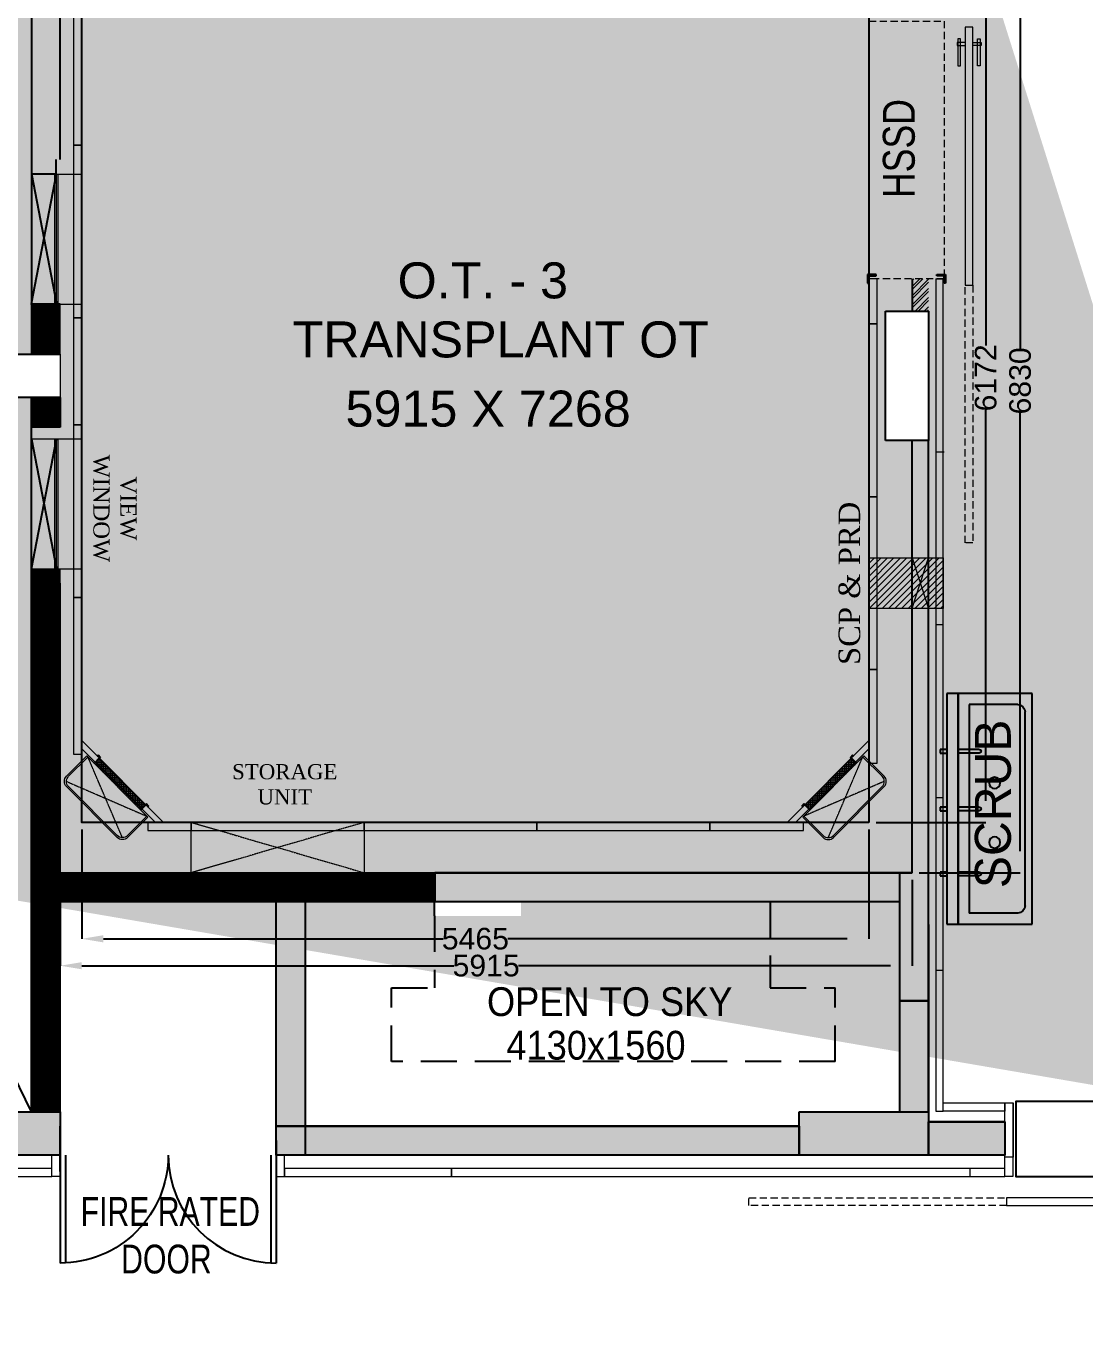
# Model space of a CAD drawing. Extents: x 11034434 to 11724204, y -4674497 to -3911811.
# Drawn here: x 11312506 to 11319854, y -4651018 to -4641865 of the extents above; entities that cross this region are included whole.
import ezdxf

# ---------------------------------------------------------------- set-up
doc = ezdxf.new("R2010")
doc.units = 0
doc.header["$MEASUREMENT"] = 0
doc.header["$PDMODE"] = 35
for name, pattern in [('CENTER', [0]), ('DASHED', [0.75, 0.5, -0.25]), ('DASHED2', [0.375, 0.25, -0.125]), ('HIDDEN2', [0.1875, 0.125, -0.0625])]:
    doc.linetypes.add(name, pattern=pattern)
doc.layers.get('0').update_dxf_attribs({"color": 251, "linetype": 'CONTINUOUS'})
doc.layers.get('Defpoints').update_dxf_attribs({"color": 251, "linetype": 'CONTINUOUS'})
for name, color, linetype, lineweight in [('0.0', 251, 'CONTINUOUS', 0), ('2019.07.15_HOSPITAL FLOOR PLANS$0$AIIMS-Text', 8, 'CONTINUOUS', 9), ('MEDI O2', 3, 'CONTINUOUS', 25), ('OT TEXT', 251, 'CONTINUOUS', 5), ('VENT', 251, 'DASHED', 0), ('WALL PANEL', 7, 'CONTINUOUS', 15)]:
    doc.layers.add(name, color=color, linetype=linetype, lineweight=lineweight)
for name, color, linetype in [('A- MEP Fixture', 8, 'CONTINUOUS'), ('BLOCK', 251, 'CONTINUOUS'), ('HATCH', 251, 'CONTINUOUS'), ('HS', 251, 'CONTINUOUS'), ('OT WALL', 252, 'CONTINUOUS'), ('OT WRITING BOARD', 7, 'CONTINUOUS'), ('PRD', 251, 'CONTINUOUS'), ('RD', 3, 'CONTINUOUS'), ('SECTION', 251, 'CONTINUOUS'), ('STORAGE UNIT', 7, 'CONTINUOUS'), ('Wall', 251, 'CONTINUOUS')]:
    doc.layers.add(name, color=color, linetype=linetype)
doc.styles.add('0_RM-NM', font='arial.ttf')
doc.styles.add('2019.07.15_HOSPITAL FLOOR PLANS$0$Century Gothic', font='GOTHIC.TTF')
doc.styles.add('ARIAL', font='arial.ttf', dxfattribs={"width": 0.75})
doc.styles.add('Arial_3', font='arial.ttf', dxfattribs={"width": 0.8, "height": 245.883234})
doc.styles.get("Standard").update_dxf_attribs({"font": 'arial.ttf'})
doc.dimstyles.new('Scale 50', dxfattribs={"dimscale": 0, "dimtxt": 150, "dimasz": 150, "dimexe": 0, "dimexo": 50, "dimgap": 0, "dimtad": 0, "dimtoh": 1, "dimdec": 0, "dimzin": 0, "dimdsep": 46, "dimtxsty": '0_RM-NM', "dimcen": 0, "dimdle": 100, "dimclrd": 204, "dimclre": 212, "dimclrt": 224, "dimadec": 0, "dimazin": 0, "dimtfac": 1, "dimtdec": 0, "dimtofl": 0, "dimtmove": 1, "dimatfit": 3, "dimfxl": 1, "dimtolj": 1, "dimtzin": 0, "dimlwe": -1, "dimarcsym": 0})

# ---------------------------------------------------------------- blocks, each defined once
blk = doc.blocks.new('A$C4C3A21FC')
at = {"color": 177, "ltscale": 15, "true_color": 0x293189}
for p, q in [((0, 0), (0, 60)), ((0, 60), (60, 60)), ((60, 50), (10, 50)), ((10, 50), (10, 0)), ((60, 60), (60, 50)), ((10, 0), (0, 0))]:
    blk.add_line(p, q, dxfattribs=at)
blk = doc.blocks.new('scr1')
at = {"color": 4}
for p, q in [((19255.6, 148251.3), (19255.6, 148298.9)), ((19255.6, 148298.9), (19281, 148298.9)), ((19281, 148298.9), (19281, 148251.3)), ((19656, 148251.3), (19656, 148298.9)), ((19656, 148298.9), (19681.4, 148298.9)), ((19681.4, 148298.9), (19681.4, 148251.3)), ((20107.7, 148251.3), (20107.7, 148298.9)), ((20107.7, 148298.9), (20133.1, 148298.9)), ((20133.1, 148298.9), (20133.1, 148251.3)), ((18868.7, 147658.4), (18868.7, 148251.3)), ((18868.7, 148251.3), (20468.6, 148251.3)), ((20468.6, 148251.3), (20468.6, 147658.4)), ((18868.7, 148175.1), (20468.6, 148175.1)), ((18868.7, 148173.5), (20468.6, 148173.5)), ((18944.9, 148097.3), (20392.4, 148097.3)), ((18944.9, 147760), (18944.9, 148097.3)), ((19255.6, 148026.6), (19255.6, 148173.5)), ((19255.6, 148026.6), (19255.6, 148173.5)), ((19281, 148026.6), (19281, 148173.5)), ((19281, 148026.6), (19281, 148173.5)), ((19656, 148026.7), (19656, 148173.5)), ((19656, 148026.7), (19656, 148173.5)), ((19681.4, 148026.7), (19681.4, 148173.5)), ((19681.4, 148026.7), (19681.4, 148173.5)), ((20107.7, 148026.7), (20107.7, 148173.5)), ((20107.7, 148026.7), (20107.7, 148173.5)), ((20133.1, 148026.7), (20133.1, 148173.5)), ((20133.1, 148026.7), (20133.1, 148173.5)), ((20392.4, 147760), (20392.4, 148097.3)), ((20392.4, 147757.1), (20392.4, 148097.3)), ((20468.6, 147658.4), (18868.7, 147658.4)), ((20343.1, 147709.2), (18995.7, 147709.2))]:
    blk.add_line(p, q, dxfattribs=at)
for centre in [(19487.9, 147920.2), (19901.7, 147920.2)]:
    blk.add_circle(centre, 38.9, dxfattribs=at)
for centre, radius, start, end in [((19268.3, 148026.6), 12.7, 180.00002, 359.99998), ((19268.3, 148026.6), 12.7, 180.00002, 359.99998), ((19668.7, 148026.7), 12.7, 180.00002, 359.99998), ((19668.7, 148026.7), 12.7, 180.00002, 359.99998), ((20120.4, 148026.7), 12.7, 180.00002, 359.99998), ((20120.4, 148026.7), 12.7, 180.00002, 359.99998), ((18995.7, 147760), 50.8, 180, 270), ((20341.6, 147760), 50.8, 270, 0)]:
    blk.add_arc(centre, radius, start, end, dxfattribs=at)
blk = doc.blocks.new('A$C746E60D0')
at = {"lineweight": 15, "ltscale": 200}
h = blk.add_hatch(dxfattribs=at)
h.set_pattern_fill('ANSI37', color=251, scale=100, angle=540, style=0)
h.set_pattern_definition([(225, (40761.635, 430672.29), (8.83883476, -8.83883476), []), (315, (40761.635, 430672.29), (8.83883476, 8.83883476), [])])
h.paths.add_polyline_path([(0, 225.2), (-50, 225.2), (-50, -224.8), (0, -224.8)])
at = {"layer": 'RD', "color": 123, "lineweight": 15}
for p, q in [((-50, -299.6), (-50, 300.1)), ((5, 230.2), (-50, 230.2)), ((10, 225.2), (-50, 225.2)), ((10, 250.2), (0, 250.2)), ((0, 245.2), (0, 250.2)), ((5, 245.2), (0, 245.2)), ((0, -225.2), (0, 225.2)), ((5, 245.2), (5, 230.2)), ((10, 250.2), (10, 225.2)), ((10, -225.2), (-50, -225.2)), ((5, -230.2), (-50, -230.2)), ((5, -245.2), (0, -245.2)), ((0, -250.2), (0, -245.2)), ((10, -250.2), (0, -250.2)), ((5, -245.2), (5, -230.2)), ((10, -250.2), (10, -225.2))]:
    blk.add_line(p, q, dxfattribs=at)
for points in [[(-50, 300.1), (-250, 300.1, 0.414214), (-300, 250.1), (-300, -249.6, 0.414214), (-250, -299.6), (-50, -299.6)], [(-50, 290.1), (-240, 290.1, 0.414214), (-290, 240.1), (-290, -239.6, 0.414214), (-240, -289.6), (-50, -289.6)]]:
    blk.add_lwpolyline(points, format="xyb", dxfattribs=at)
at = {"layer": 'VENT', "linetype": 'DASHED2', "lineweight": 15}
for p, q in [((-275.4, -275), (-50, 290.1)), ((-275.4, 275.4), (-50, -289.6))]:
    blk.add_line(p, q, dxfattribs=at)
blk = doc.blocks.new('A$C42650223')
at = {"layer": 'WALL PANEL', "color": 150, "lineweight": 15}
blk.add_lwpolyline([(282.8, 226.2), (282.8, 282.8), (-282.8, -282.8), (-226.2, -282.8), (282.8, 226.2)], dxfattribs=at)
at = {"layer": 'OT WALL', "xscale": 0.9998750156232056, "yscale": 0.9998750156232056, "zscale": 0.9998750156232056, "rotation": 134.9999999999999}
blk.add_blockref('A$C746E60D0', (0, 0), dxfattribs=at)
blk = doc.blocks.new('A$C067107AD')
at = {"color": 21, "linetype": 'DASHED', "lineweight": 20, "ltscale": 100}
blk.add_lwpolyline([(-1790.9, -53.8), (-1790.9, 0), (-3579.8, 0), (-3579.8, -53.8)], close=True, dxfattribs=at)
at = {"color": 14, "lineweight": 20}
blk.add_lwpolyline([(0, -53.8), (-1790.9, -53.8), (-1790.9, 0), (0, 0), (0, -53.8)], dxfattribs=at)
for points in [[(-79.4, 50.9), (-267.4, 50.9), (-267.4, 32.2), (-79.4, 32.2)], [(-106.1, 56.2), (-127.4, 56.2), (-127.4, -1.1), (-106.1, -1.1)], [(-79.4, -104.6), (-267.4, -104.6), (-267.4, -86), (-79.4, -86)], [(-106.1, -109.9), (-127.4, -109.9), (-127.4, -52.7), (-106.1, -52.7)]]:
    blk.add_lwpolyline(points, close=True, dxfattribs=at)
blk = doc.blocks.new('A$C20405F23')
at = {"layer": 'STORAGE UNIT', "color": 252, "linetype": 'HIDDEN2', "lineweight": 15, "ltscale": 10}
for p, q in [((1200, 350), (0, 0)), ((0, 350), (1200, 0))]:
    blk.add_line(p, q, dxfattribs=at)
at = {"layer": 'STORAGE UNIT', "color": 0, "lineweight": 15, "ltscale": 30}
blk.add_lwpolyline([(0, 350), (1200, 350), (1200, 0), (0, 0)], close=True, dxfattribs=at)
blk = doc.blocks.new('*D306')
at = {"color": 212, "ltscale": 500, "transparency": 16777216}
for p, q in [((11318405.8, -4641219.8), (11319167.3, -4641219.8)), ((11318405.8, -4647392), (11319167.3, -4647392))]:
    blk.add_line(p, q, dxfattribs=at)
at = {"color": 204, "lineweight": -2, "ltscale": 500, "transparency": 16777216}
for p, q in [((11319167.3, -4641369.8), (11319167.3, -4644082.2)), ((11319167.3, -4647242), (11319167.3, -4644529.5))]:
    blk.add_line(p, q, dxfattribs=at)
at = {"color": 204, "linetype": 'CENTER', "transparency": 16777216}
for points in [[(11319192.3, -4641369.8), (11319142.3, -4641369.8), (11319167.3, -4641219.8)], [(11319142.3, -4647242), (11319192.3, -4647242), (11319167.3, -4647392)]]:
    blk.add_solid(points, dxfattribs=at)
at = {"layer": 'Defpoints', "color": 0, "linetype": 'CENTER', "transparency": 16777216}
for p in [(11318355.8, -4641219.8), (11319167.3, -4641219.8), (11318355.8, -4647392)]:
    blk.add_point(p, dxfattribs=at)
at = {"color": 224, "linetype": 'CENTER', "ltscale": 500, "transparency": 16777216, "insert": (11319167.3, -4644305.9), "char_height": 150, "attachment_point": 5, "rotation": 90, "style": '0_RM-NM'}
blk.add_mtext('\\A1;6172', dxfattribs=at)
blk = doc.blocks.new('*D303')
at = {"color": 212, "ltscale": 500, "transparency": 16777216}
for p, q in [((11318520.7, -4640912), (11319406.1, -4640912)), ((11318705.7, -4647742), (11319406.1, -4647742))]:
    blk.add_line(p, q, dxfattribs=at)
at = {"color": 204, "lineweight": -2, "ltscale": 500, "transparency": 16777216}
for p, q in [((11319406.1, -4641062), (11319406.1, -4644102.8)), ((11319406.1, -4647592), (11319406.1, -4644551.1))]:
    blk.add_line(p, q, dxfattribs=at)
at = {"color": 204, "linetype": 'CENTER', "transparency": 16777216}
for points in [[(11319431.1, -4641062), (11319381.1, -4641062), (11319406.1, -4640912)], [(11319381.1, -4647592), (11319431.1, -4647592), (11319406.1, -4647742)]]:
    blk.add_solid(points, dxfattribs=at)
at = {"layer": 'Defpoints', "color": 0, "linetype": 'CENTER', "transparency": 16777216}
for p in [(11318470.7, -4640912), (11318655.7, -4647742), (11319406.1, -4647742)]:
    blk.add_point(p, dxfattribs=at)
at = {"color": 224, "linetype": 'CENTER', "ltscale": 500, "transparency": 16777216, "insert": (11319406.1, -4644327), "char_height": 150, "attachment_point": 5, "rotation": 90, "style": '0_RM-NM'}
blk.add_mtext('\\A1;6830', dxfattribs=at)
blk = doc.blocks.new('*D304')
at = {"color": 212, "ltscale": 500, "transparency": 16777216}
for p, q in [((11312890.8, -4647442), (11312890.8, -4648200.7)), ((11318355.8, -4647442), (11318355.8, -4648200.7))]:
    blk.add_line(p, q, dxfattribs=at)
at = {"color": 204, "lineweight": -2, "ltscale": 500, "transparency": 16777216}
for p, q in [((11313040.8, -4648200.7), (11315398.8, -4648200.7)), ((11318205.8, -4648200.7), (11315847.9, -4648200.7))]:
    blk.add_line(p, q, dxfattribs=at)
at = {"color": 204, "linetype": 'CENTER', "transparency": 16777216}
for points in [[(11313040.8, -4648175.7), (11313040.8, -4648225.7), (11312890.8, -4648200.7)], [(11318205.8, -4648225.7), (11318205.8, -4648175.7), (11318355.8, -4648200.7)]]:
    blk.add_solid(points, dxfattribs=at)
at = {"layer": 'Defpoints', "color": 0, "linetype": 'CENTER', "transparency": 16777216}
for p in [(11312890.8, -4647392), (11318355.8, -4647392), (11318355.8, -4648200.7)]:
    blk.add_point(p, dxfattribs=at)
at = {"color": 224, "linetype": 'CENTER', "ltscale": 500, "transparency": 16777216, "insert": (11315623.3, -4648200.7), "char_height": 150, "attachment_point": 5, "style": '0_RM-NM'}
blk.add_mtext('\\A1;5465', dxfattribs=at)
blk = doc.blocks.new('*D305')
at = {"color": 212, "ltscale": 500, "transparency": 16777216}
for p, q in [((11312740.7, -4647792), (11312740.7, -4648387.5)), ((11318655.7, -4647792), (11318655.7, -4648387.5))]:
    blk.add_line(p, q, dxfattribs=at)
at = {"color": 204, "lineweight": -2, "ltscale": 500, "transparency": 16777216}
for p, q in [((11312890.7, -4648387.5), (11315473.6, -4648387.5)), ((11318505.7, -4648387.5), (11315922.7, -4648387.5))]:
    blk.add_line(p, q, dxfattribs=at)
at = {"color": 204, "linetype": 'CENTER', "transparency": 16777216}
for points in [[(11312890.7, -4648362.5), (11312890.7, -4648412.5), (11312740.7, -4648387.5)], [(11318505.7, -4648412.5), (11318505.7, -4648362.5), (11318655.7, -4648387.5)]]:
    blk.add_solid(points, dxfattribs=at)
at = {"layer": 'Defpoints', "color": 0, "linetype": 'CENTER', "transparency": 16777216}
for p in [(11312740.7, -4647742), (11318655.7, -4647742), (11318655.7, -4648387.5)]:
    blk.add_point(p, dxfattribs=at)
at = {"color": 224, "linetype": 'CENTER', "ltscale": 500, "transparency": 16777216, "insert": (11315698.2, -4648387.5), "char_height": 150, "attachment_point": 5, "style": '0_RM-NM'}
blk.add_mtext('\\A1;5915', dxfattribs=at)

msp = doc.modelspace()

# ---------------------------------------------------------------- hatches: boundary and pattern name
at = {"ltscale": 500}
h = msp.add_hatch(color=256, dxfattribs=at)
h.paths.add_polyline_path([(11318655.6, -4641828.9), (11318770.6, -4641828.9), (11318770.7, -4641212), (11318655.7, -4641212)])
h.paths.add_polyline_path([(11318772, -4643618.6), (11318657, -4643618.6), (11318655.7, -4643842), (11318770.7, -4643842)])
h = msp.add_hatch(color=256, dxfattribs=at)
h.paths.add_polyline_path([(11318655.7, -4645556.1), (11318770.7, -4645556.2), (11318770.7, -4644742), (11318655.7, -4644742)])
h.paths.add_polyline_path([(11318655.7, -4647742), (11318770.7, -4647742), (11318770.7, -4645906.2), (11318655.7, -4645906.2)])
at = {"lineweight": 15, "ltscale": 10}
h = msp.add_hatch(dxfattribs=at)
h.set_pattern_fill('ANSI31', color=1, scale=10.000353, angle=180)
h.set_pattern_definition([(225, (10828939.502, -4955220.778), (22.451432, -22.451432), [])])
h.paths.add_polyline_path([(11318870.7, -4645556.2), (11318870.7, -4645906.2), (11318355.7, -4645906.1), (11318355.7, -4645556.1)])
at = {"ltscale": 500}
for points in [[(11318655.6, -4647273.1), (11318770.6, -4647273.1), (11318770.6, -4648103.1), (11318655.6, -4648103.1)], [(11316193.9, -4647942), (11317093.9, -4647942), (11317093.9, -4647742), (11316193.9, -4647742)], [(11318570.7, -4647742), (11318770.7, -4647742), (11318770.7, -4649402), (11318570.7, -4649402)], [(11314240.7, -4647942), (11314440.7, -4647942), (11314440.7, -4649502), (11314240.7, -4649502)], [(11314240.7, -4649502), (11317870.7, -4649502), (11317870.7, -4649702), (11314240.7, -4649702)]]:
    msp.add_hatch(color=256, dxfattribs=at).paths.add_polyline_path(points)
h = msp.add_hatch(color=256, dxfattribs=at)
h.paths.add_polyline_path([(11318570.7, -4647942), (11318570.7, -4647742), (11317093.9, -4647742), (11317093.9, -4647942)])
h.paths.add_polyline_path([(11315342.3, -4647942), (11316193.9, -4647942), (11316193.9, -4647742), (11315342.3, -4647742)])
at = {"layer": 'HATCH', "ltscale": 500}
h = msp.add_hatch(color=251, dxfattribs=at)
h.dxf.hatch_style = 1
h.paths.add_polyline_path([(11284390.7, -4648802), (11284690.7, -4648802), (11284690.7, -4649702), (11284390.7, -4649702)])
h.paths.add_polyline_path([(11327800.7, -4652667), (11328700.7, -4652667), (11328700.7, -4652967), (11327800.7, -4652967)])
h.paths.add_polyline_path([(11302215.7, -4658732), (11302515.7, -4658732), (11302515.7, -4659632), (11302215.7, -4659632)])
h.paths.add_polyline_path([(11324600.7, -4658732), (11325200.7, -4658732), (11325200.7, -4659032), (11324600.7, -4659032)])
h.paths.add_polyline_path([(11280960.7, -4640612), (11281710.7, -4640612), (11281710.7, -4640912), (11280960.7, -4640912)])
h.paths.add_polyline_path([(11280960.7, -4644142), (11281860.7, -4644142), (11281860.7, -4644442), (11280960.7, -4644442)])
h.paths.add_polyline_path([(11317942.4, -4658632), (11318770.7, -4658632), (11318770.7, -4658932), (11317942.4, -4658932)])
h.paths.add_polyline_path([(11294185.7, -4658032), (11294485.7, -4658032), (11294485.7, -4658932), (11294185.7, -4658932)])
h.paths.add_polyline_path([(11288015.7, -4658182), (11288315.7, -4658182), (11288315.7, -4658932), (11288015.7, -4658932)])
h.paths.add_polyline_path([(11287690.7, -4658957), (11287990.7, -4658957), (11287990.7, -4659707), (11287690.7, -4659707)])
h.paths.add_polyline_path([(11280960.7, -4629742), (11281710.7, -4629742), (11281710.7, -4630042), (11280960.7, -4630042)])
h.paths.add_polyline_path([(11327800.7, -4629742), (11328700.7, -4629742), (11328700.7, -4630042), (11327800.7, -4630042)])
h.paths.add_polyline_path([(11280860.7, -4648802), (11281160.7, -4648802), (11281160.7, -4649702), (11280860.7, -4649702)])
h.paths.add_polyline_path([(11287690.7, -4658182), (11287990.7, -4658182), (11287990.7, -4658932), (11287690.7, -4658932)])
h.paths.add_polyline_path([(11327700.7, -4616012), (11328000.7, -4616012), (11328000.7, -4615033.7), (11327700.7, -4615033.7)])
h.paths.add_polyline_path([(11280960.7, -4637012), (11281710.7, -4637012), (11281710.7, -4637312), (11280960.7, -4637312)])
h.paths.add_polyline_path([(11309415.7, -4658732), (11309715.7, -4658732), (11309715.7, -4659632), (11309415.7, -4659632)])
h.paths.add_polyline_path([(11327800.7, -4609782), (11328700.7, -4609782), (11328700.7, -4610082), (11327800.7, -4610082)])
h.paths.add_polyline_path([(11327800.7, -4626142), (11328700.7, -4626142), (11328700.7, -4626442), (11327800.7, -4626442)])
h.paths.add_polyline_path([(11280960.7, -4633412), (11281710.7, -4633412), (11281710.7, -4633712), (11280960.7, -4633712)])
h.paths.add_polyline_path([(11313015.7, -4652702), (11313315.7, -4652702), (11313315.7, -4653602), (11313015.7, -4653602)])
h.paths.add_polyline_path([(11327800.7, -4633412), (11328700.7, -4633412), (11328700.7, -4633712), (11327800.7, -4633712)])
h.paths.add_polyline_path([(11286005.7, -4619012), (11286305.7, -4619012), (11286305.7, -4619612), (11286005.7, -4619612)])
h.paths.add_polyline_path([(11280960.7, -4619012), (11281860.7, -4619012), (11281860.7, -4619312), (11280960.7, -4619312)])
h.paths.add_polyline_path([(11327800.7, -4619012), (11328600.7, -4619012), (11328600.7, -4619312), (11327800.7, -4619312)])
h.paths.add_polyline_path([(11324600.7, -4647742), (11325299.6, -4647742), (11325299.6, -4648042), (11324600.7, -4648042)])
h.paths.add_polyline_path([(11321770.7, -4658632), (11322598.9, -4658632), (11322598.9, -4658932), (11321770.7, -4658932)])
h.paths.add_polyline_path([(11327800.7, -4640612), (11328700.7, -4640612), (11328700.7, -4640912), (11327800.7, -4640912)])
h.paths.add_polyline_path([(11286005.7, -4615412), (11286305.7, -4615412), (11286305.7, -4616012), (11286005.7, -4616012)])
h.paths.add_polyline_path([(11286330.7, -4615412), (11286630.7, -4615412), (11286630.7, -4616012), (11286330.7, -4616012)])
h.paths.add_polyline_path([(11282340.7, -4615112), (11282640.7, -4615112), (11282640.7, -4616012), (11282340.7, -4616012)])
h.paths.add_polyline_path([(11327800.7, -4658632), (11328700.7, -4658632), (11328700.7, -4658932), (11327800.7, -4658932)])
h.paths.add_polyline_path([(11300450.7, -4607482), (11300750.7, -4607482), (11300750.7, -4608382), (11300450.7, -4608382)])
h.paths.add_polyline_path([(11306480.7, -4607482), (11306780.7, -4607482), (11306780.7, -4608382), (11306480.7, -4608382)])
h.paths.add_polyline_path([(11284390.7, -4658182), (11284690.7, -4658182), (11284690.7, -4658932), (11284390.7, -4658932)])
h.paths.add_polyline_path([(11286330.7, -4619012), (11286630.7, -4619012), (11286630.7, -4619612), (11286330.7, -4619612)])
h.paths.add_polyline_path([(11297150.7, -4607482), (11297450.7, -4607482), (11297450.7, -4608382), (11297150.7, -4608382)])
h.paths.add_polyline_path([(11282340.7, -4609232), (11282640.7, -4609232), (11282640.7, -4609982), (11282340.7, -4609982)])
h.paths.add_polyline_path([(11286005.7, -4622612), (11286305.7, -4622612), (11286305.7, -4623212), (11286005.7, -4623212)])
h.paths.add_polyline_path([(11286330.7, -4623212), (11286630.7, -4623212), (11286630.7, -4622612), (11286330.7, -4622612)])
h.paths.add_polyline_path([(11284390.7, -4643692), (11284690.7, -4643692), (11284690.7, -4644442), (11284390.7, -4644442)])
h.paths.add_polyline_path([(11286005.7, -4609232), (11286305.7, -4609232), (11286305.7, -4609982), (11286005.7, -4609982)])
h.paths.add_polyline_path([(11283940.7, -4658957), (11284690.7, -4658957), (11284690.7, -4659257), (11283940.7, -4659257)])
h.paths.add_polyline_path([(11313015.7, -4658732), (11313315.7, -4658732), (11313315.7, -4659632), (11313015.7, -4659632)])
h.paths.add_polyline_path([(11284390.7, -4652702), (11284690.7, -4652702), (11284690.7, -4653452), (11284390.7, -4653452)])
h.paths.add_polyline_path([(11305815.7, -4658732), (11306115.7, -4658732), (11306115.7, -4659632), (11305815.7, -4659632)])
h.paths.add_polyline_path([(11327800.7, -4622612), (11328700.7, -4622612), (11328700.7, -4622912), (11327800.7, -4622912)])
h.paths.add_polyline_path([(11280960.7, -4626142), (11281710.7, -4626142), (11281710.7, -4626442), (11280960.7, -4626442)])
h.paths.add_polyline_path([(11321770.7, -4658957), (11322370.7, -4658957), (11322370.7, -4659257), (11321770.7, -4659257)])
h.paths.add_polyline_path([(11280685.7, -4658957), (11281435.7, -4658957), (11281435.7, -4659257), (11280685.7, -4659257)])
h.paths.add_polyline_path([(11318170.7, -4658957), (11318770.7, -4658957), (11318770.7, -4659257), (11318170.7, -4659257)])
h.paths.add_polyline_path([(11281860.7, -4622612), (11280960.7, -4622612), (11280960.7, -4622912), (11281860.7, -4622912)])
h.paths.add_polyline_path([(11294185.7, -4652702), (11294485.7, -4652702), (11294485.7, -4653602), (11294185.7, -4653602)])
h.paths.add_polyline_path([(11298615.7, -4658732), (11298915.7, -4658732), (11298915.7, -4659632), (11298615.7, -4659632)])
h.paths.add_polyline_path([(11318470.7, -4652702), (11318770.7, -4652702), (11318770.7, -4653602), (11318470.7, -4653602)])
h.paths.add_polyline_path([(11327800.7, -4644142), (11328700.7, -4644142), (11328700.7, -4644442), (11327800.7, -4644442)])
h.paths.add_polyline_path([(11327800.7, -4649402), (11328778.9, -4649402), (11328778.9, -4649702), (11327800.7, -4649702)])
h.paths.add_polyline_path([(11288760.7, -4609082), (11289060.7, -4609082), (11289060.7, -4609982), (11288760.7, -4609982)])
edge = h.paths.add_edge_path()
edge.add_line((11309265.7, -4609082), (11309265.7, -4609982))
edge.add_line((11321770.7, -4649702), (11322748.9, -4649702))
edge.add_line((11287690.7, -4643692), (11287690.7, -4644442))
edge.add_line((11309565.7, -4616012), (11309565.7, -4615112))
edge.add_line((11287990.7, -4653452), (11287990.7, -4652702))
edge.add_line((11288015.7, -4652702), (11288015.7, -4653452))
h.paths.add_polyline_path([(11306480.7, -4649402), (11307380.7, -4649402), (11307380.7, -4649702), (11306480.7, -4649702)], flags=17)
h.paths.add_polyline_path([(11291120.7, -4648802), (11291420.7, -4648802), (11291420.7, -4649702), (11291120.7, -4649702)], flags=17)
h.paths.add_polyline_path([(11288015.7, -4648952), (11288315.7, -4648952), (11288315.7, -4649702), (11288015.7, -4649702)], flags=17)
h.paths.add_polyline_path([(11288015.7, -4652702), (11288315.7, -4652702), (11288315.7, -4653452), (11288015.7, -4653452)], flags=17)
h.paths.add_polyline_path([(11296472.4, -4649402), (11297450.7, -4649402), (11297450.7, -4649702), (11296472.4, -4649702)], flags=17)
h.paths.add_polyline_path([(11298276.5, -4652702), (11299254.8, -4652702), (11299254.8, -4653002), (11298276.5, -4653002)], flags=17)
h.paths.add_polyline_path([(11311840.7, -4649402), (11312740.7, -4649402), (11312740.7, -4649702), (11311840.7, -4649702)], flags=17)
h.paths.add_polyline_path([(11300450.7, -4649402), (11301428.9, -4649402), (11301428.9, -4649702), (11300450.7, -4649702)], flags=17)
h.paths.add_polyline_path([(11317870.7, -4649402), (11318770.7, -4649402), (11318770.7, -4649702), (11317870.7, -4649702)], flags=17)
h.paths.add_polyline_path([(11287690.7, -4648952), (11287990.7, -4648952), (11287990.7, -4649702), (11287690.7, -4649702)], flags=17)
h.paths.add_polyline_path([(11287690.7, -4652702), (11287990.7, -4652702), (11287990.7, -4653452), (11287690.7, -4653452)], flags=17)
h.paths.add_polyline_path([(11311840.7, -4622612), (11312740.7, -4622612), (11312740.7, -4622912), (11311840.7, -4622912)], flags=17)
h.paths.add_polyline_path([(11306480.7, -4615412), (11306780.7, -4615412), (11306780.7, -4616012), (11306480.7, -4616012)], flags=16)
h.paths.add_polyline_path([(11306480.7, -4629742), (11307380.7, -4629742), (11307380.7, -4630042), (11306480.7, -4630042)], flags=17)
h.paths.add_polyline_path([(11303250.7, -4613552), (11303850.7, -4613552), (11303850.7, -4613852), (11303250.7, -4613852)], flags=17)
h.paths.add_polyline_path([(11303250.7, -4615712), (11303850.7, -4615712), (11303850.7, -4616012), (11303250.7, -4616012)], flags=16)
h.paths.add_polyline_path([(11311840.7, -4644142), (11312740.7, -4644142), (11312740.7, -4644442), (11311840.7, -4644442)], flags=17)
h.paths.add_polyline_path([(11287690.7, -4643692), (11287990.7, -4643692), (11287990.7, -4644442), (11287690.7, -4644442)], flags=17)
h.paths.add_polyline_path([(11297450.7, -4633712), (11296550.7, -4633712), (11296550.7, -4633412), (11297450.7, -4633412)], flags=17)
h.paths.add_polyline_path([(11290520.7, -4640612), (11291420.7, -4640612), (11291420.7, -4640912), (11290520.7, -4640912)], flags=17)
h.paths.add_polyline_path([(11297150.7, -4643842), (11297450.7, -4643842), (11297450.7, -4644742), (11297150.7, -4644742)], flags=17)
h.paths.add_polyline_path([(11290520.7, -4644142), (11291420.7, -4644142), (11291420.7, -4644442), (11290520.7, -4644442)], flags=17)
h.paths.add_polyline_path([(11306480.7, -4640612), (11307380.7, -4640612), (11307380.7, -4640912), (11306480.7, -4640912)], flags=17)
h.paths.add_polyline_path([(11288015.7, -4643692), (11288315.7, -4643692), (11288315.7, -4644442), (11288015.7, -4644442)], flags=17)
h.paths.add_polyline_path([(11290520.7, -4637012), (11291420.7, -4637012), (11291420.7, -4637312), (11290520.7, -4637312)], flags=17)
h.paths.add_polyline_path([(11311840.7, -4626142), (11312740.7, -4626142), (11312740.7, -4626442), (11311840.7, -4626442)], flags=17)
h.paths.add_polyline_path([(11311840.7, -4637012), (11312740.7, -4637012), (11312740.7, -4637312), (11311840.7, -4637312)], flags=17)
h.paths.add_polyline_path([(11311840.7, -4633412), (11312740.7, -4633412), (11312740.7, -4633712), (11311840.7, -4633712)], flags=17)
h.paths.add_polyline_path([(11315340.7, -4647742), (11315940.7, -4647742), (11315940.7, -4648042), (11315340.7, -4648042)], flags=17)
h.paths.add_polyline_path([(11321770.7, -4629742), (11322670.7, -4629742), (11322670.7, -4630042), (11321770.7, -4630042)], flags=17)
h.paths.add_polyline_path([(11317870.7, -4629742), (11318770.7, -4629742), (11318770.7, -4630042), (11317870.7, -4630042)], flags=17)
h.paths.add_polyline_path([(11300450.7, -4636712), (11300750.7, -4636712), (11300750.7, -4637612), (11300450.7, -4637612)], flags=17)
h.paths.add_polyline_path([(11306480.7, -4637012), (11307380.7, -4637012), (11307380.7, -4637312), (11306480.7, -4637312)], flags=17)
h.paths.add_polyline_path([(11321770.7, -4649402), (11322748.9, -4649402), (11322748.9, -4649702), (11321770.7, -4649702)], flags=17)
h.paths.add_polyline_path([(11297150.7, -4636712), (11297450.7, -4636712), (11297450.7, -4637612), (11297150.7, -4637612)], flags=17)
h.paths.add_polyline_path([(11318470.7, -4636712), (11318770.7, -4636712), (11318770.7, -4637612), (11318470.7, -4637612)], flags=17)
h.paths.add_polyline_path([(11300450.7, -4629742), (11301350.7, -4629742), (11301350.7, -4630042), (11300450.7, -4630042)], flags=17)
h.paths.add_polyline_path([(11313568.2, -4615712), (11314468.2, -4615712), (11314468.2, -4616012), (11313568.2, -4616012)], flags=17)
h.paths.add_polyline_path([(11317870.7, -4615712), (11318770.7, -4615712), (11318770.7, -4616012), (11317870.7, -4616012)], flags=17)
h.paths.add_polyline_path([(11321770.7, -4615712), (11322670.7, -4615712), (11322670.7, -4616012), (11321770.7, -4616012)], flags=17)
h.paths.add_polyline_path([(11306480.7, -4633412), (11307380.7, -4633412), (11307380.7, -4633712), (11306480.7, -4633712)], flags=17)
h.paths.add_polyline_path([(11300450.7, -4633412), (11301350.7, -4633412), (11301350.7, -4633712), (11300450.7, -4633712)], flags=17)
h.paths.add_polyline_path([(11294020.7, -4647742), (11294620.7, -4647742), (11294620.7, -4648042), (11294020.7, -4648042)], flags=17)
h.paths.add_polyline_path([(11306480.7, -4622612), (11307380.7, -4622612), (11307380.7, -4622912), (11306480.7, -4622912)], flags=17)
h.paths.add_polyline_path([(11290520.7, -4633412), (11291420.7, -4633412), (11291420.7, -4633712), (11290520.7, -4633712)], flags=17)
h.paths.add_polyline_path([(11321770.7, -4633412), (11322670.7, -4633412), (11322670.7, -4633712), (11321770.7, -4633712)], flags=17)
h.paths.add_polyline_path([(11317870.7, -4633412), (11318770.7, -4633412), (11318770.7, -4633712), (11317870.7, -4633712)], flags=17)
h.paths.add_polyline_path([(11321770.7, -4636712), (11322070.7, -4636712), (11322070.7, -4637612), (11321770.7, -4637612)], flags=17)
h.paths.add_polyline_path([(11300450.7, -4640312), (11300750.7, -4640312), (11300750.7, -4641212), (11300450.7, -4641212)], flags=17)
h.paths.add_polyline_path([(11321770.7, -4643842), (11322070.7, -4643842), (11322070.7, -4644742), (11321770.7, -4644742)], flags=17)
h.paths.add_polyline_path([(11306480.7, -4626142), (11307380.7, -4626142), (11307380.7, -4626442), (11306480.7, -4626442)], flags=17)
h.paths.add_polyline_path([(11318470.7, -4625842), (11318770.7, -4625842), (11318770.7, -4626742), (11318470.7, -4626742)], flags=17)
h.paths.add_polyline_path([(11321770.7, -4625842), (11322070.7, -4625842), (11322070.7, -4626742), (11321770.7, -4626742)], flags=17)
h.paths.add_polyline_path([(11296550.7, -4629742), (11297450.7, -4629742), (11297450.7, -4630042), (11296550.7, -4630042)], flags=17)
h.paths.add_polyline_path([(11311645.4, -4629741.8), (11312740.7, -4629742), (11312740.7, -4630042), (11311645.4, -4630041.8)], flags=17)
h.paths.add_polyline_path([(11290520.7, -4629742), (11291420.7, -4629742), (11291420.7, -4630042), (11290520.7, -4630042)], flags=17)
h.paths.add_polyline_path([(11305476.5, -4652702), (11306454.8, -4652702), (11306454.8, -4653002), (11305476.5, -4653002)], flags=17)
h.paths.add_polyline_path([(11297150.7, -4640312), (11297450.7, -4640312), (11297450.7, -4641212), (11297150.7, -4641212)], flags=17)
h.paths.add_polyline_path([(11293005.7, -4609982), (11293305.7, -4609982), (11293305.7, -4609182), (11293005.7, -4609182)], flags=17)
h.paths.add_polyline_path([(11321770.7, -4622312), (11322070.7, -4622312), (11322070.7, -4623212), (11321770.7, -4623212)], flags=17)
h.paths.add_polyline_path([(11297150.7, -4612952), (11297450.7, -4612952), (11297450.7, -4613852), (11297150.7, -4613852)], flags=17)
h.paths.add_polyline_path([(11311840.7, -4619012), (11312740.7, -4619012), (11312740.7, -4619312), (11311840.7, -4619312)], flags=17)
h.paths.add_polyline_path([(11306480.7, -4612952), (11306780.7, -4612952), (11306780.7, -4613852), (11306480.7, -4613852)], flags=17)
h.paths.add_polyline_path([(11293005.7, -4615112), (11293305.7, -4615112), (11293305.7, -4616012), (11293005.7, -4616012)], flags=17)
h.paths.add_polyline_path([(11309265.7, -4615112), (11309565.7, -4615112), (11309565.7, -4616012), (11309265.7, -4616012)], flags=16)
h.paths.add_polyline_path([(11290520.7, -4619012), (11291420.7, -4619012), (11291420.7, -4619312), (11290520.7, -4619312)], flags=17)
h.paths.add_polyline_path([(11300450.7, -4619012), (11301095.7, -4619012), (11301095.7, -4619312), (11300450.7, -4619312)], flags=17)
h.paths.add_polyline_path([(11288760.7, -4615112), (11289060.7, -4615112), (11289060.7, -4616012), (11288760.7, -4616012)], flags=17)
h.paths.add_polyline_path([(11318470.7, -4609082), (11318770.7, -4609082), (11318770.7, -4609982), (11318470.7, -4609982)], flags=17)
h.paths.add_polyline_path([(11297150.7, -4615112), (11297450.7, -4615112), (11297450.7, -4616012), (11297150.7, -4616012)], flags=17)
h.paths.add_polyline_path([(11313868.2, -4609082), (11314168.2, -4609082), (11314168.2, -4609982), (11313868.2, -4609982)], flags=17)
h.paths.add_polyline_path([(11321770.7, -4619012), (11322670.7, -4619012), (11322670.7, -4619312), (11321770.7, -4619312)], flags=17)
h.paths.add_polyline_path([(11297150.7, -4625842), (11297450.7, -4625842), (11297450.7, -4626742), (11297150.7, -4626742)], flags=17)
h.paths.add_polyline_path([(11290520.7, -4622612), (11291420.7, -4622612), (11291420.7, -4622912), (11290520.7, -4622912)], flags=17)
h.paths.add_polyline_path([(11309265.7, -4609082), (11309565.7, -4609082), (11309565.7, -4609982), (11309265.7, -4609982)], flags=17)
h.paths.add_polyline_path([(11317870.7, -4619012), (11318770.7, -4619012), (11318770.7, -4619312), (11317870.7, -4619312)], flags=17)
h.paths.add_polyline_path([(11321770.7, -4609082), (11322070.7, -4609082), (11322070.7, -4609982), (11321770.7, -4609982)], flags=17)
h.paths.add_polyline_path([(11309076.5, -4652702), (11310054.8, -4652702), (11310054.8, -4653002), (11309076.5, -4653002)], flags=17)
h.paths.add_polyline_path([(11306480.7, -4619012), (11307380.7, -4619012), (11307380.7, -4619312), (11306480.7, -4619312)], flags=17)
h.paths.add_polyline_path([(11306480.7, -4644142), (11307380.7, -4644142), (11307380.7, -4644442), (11306480.7, -4644442)], flags=17)
h.paths.add_polyline_path([(11300450.7, -4622312), (11300750.7, -4622312), (11300750.7, -4623212), (11300450.7, -4623212)], flags=17)
h.paths.add_polyline_path([(11311840.7, -4640612), (11312740.7, -4640612), (11312740.7, -4640912), (11311840.7, -4640912)], flags=17)
h.paths.add_polyline_path([(11297150.7, -4623212), (11297450.7, -4623212), (11297450.7, -4622314.4), (11297150.7, -4622314.4)], flags=17)
h.paths.add_polyline_path([(11318470.7, -4640312), (11318770.7, -4640312), (11318770.7, -4641212), (11318470.7, -4641212)], flags=17)
h.paths.add_polyline_path([(11300450.7, -4643842), (11300750.7, -4643842), (11300750.7, -4644742), (11300450.7, -4644742)], flags=17)
h.paths.add_polyline_path([(11321770.7, -4640312), (11322070.7, -4640312), (11322070.7, -4641212), (11321770.7, -4641212)], flags=17)
h.paths.add_polyline_path([(11296472.4, -4619012), (11297450.7, -4619012), (11297450.7, -4619312), (11296472.4, -4619312)], flags=17)
h.paths.add_polyline_path([(11318470.7, -4643842), (11318770.7, -4643842), (11318770.7, -4644742), (11318470.7, -4644742)], flags=17)
h.paths.add_polyline_path([(11300450.7, -4625842), (11300750.7, -4625842), (11300750.7, -4626742), (11300450.7, -4626742)], flags=17)
h.paths.add_polyline_path([(11290520.7, -4626142), (11291420.7, -4626142), (11291420.7, -4626442), (11290520.7, -4626442)], flags=17)
h.paths.add_polyline_path([(11318470.7, -4622312), (11318770.7, -4622312), (11318770.7, -4623212), (11318470.7, -4623212)], flags=17)
h.paths.add_polyline_path([(11322070.7, -4652759.1), (11321770.7, -4652759.1), (11321770.7, -4653680.2), (11322070.7, -4653680.2)])
h = msp.add_hatch(color=251, dxfattribs=at)
h.dxf.hatch_style = 1
h.paths.add_polyline_path([(11321770.7, -4649702), (11321770.7, -4649472), (11321202.7, -4649472), (11321202.7, -4649702), (11321770.7, -4649702)])
h.paths.add_polyline_path([(11318770.7, -4649702), (11319298.9, -4649702), (11319298.9, -4649472), (11318770.7, -4649472)])
at = {"layer": 'HS', "lineweight": -3, "ltscale": 500}
h = msp.add_hatch(dxfattribs=at)
h.set_pattern_fill('ANSI31', color=256)
h.set_pattern_definition([(45, (435405.41953, -1048876.80808), (-0.0883883476483, 0.0883883476483), [])])
h.paths.add_polyline_path([(11312740.7, -4640912), (11312540.7, -4640912), (11312540.7, -4642890.1), (11312740.7, -4642890.1)])
h.paths.add_polyline_path([(11312740.7, -4644442), (11312540.7, -4644442), (11312540.7, -4644731.5), (11312740.7, -4644731.5)])
at = {"layer": 'HS', "lineweight": 0, "ltscale": 10}
h = msp.add_hatch(dxfattribs=at)
h.set_pattern_fill('ANSI32', color=256, scale=120)
h.set_pattern_definition([(45, (-3785.58, -867743.322), (-31.81980515, 31.81980515), []), (45, (-3764.367, -867743.322), (-31.81980515, 31.81980515), [])])
h.paths.add_polyline_path([(11318770.7, -4643618.6), (11318655.7, -4643618.6), (11318655.7, -4643842), (11318658.5, -4643842), (11318658.5, -4643841.8), (11318770.5, -4643842), (11318770.7, -4643842)])
at = {"layer": 'HS', "lineweight": -3, "ltscale": 500}
h = msp.add_hatch(dxfattribs=at)
h.set_pattern_fill('ANSI31', color=256)
h.set_pattern_definition([(45, (-306782.58047, -854303.11125), (-0.0883883476483, 0.0883883476483), [])])
h.paths.add_polyline_path([(11312540.7, -4644142), (11312740.7, -4644142), (11312740.7, -4643794.8), (11312540.7, -4643794.8), (11312540.7, -4644142)])
h = msp.add_hatch(dxfattribs=at)
h.set_pattern_fill('ANSI31', color=256, scale=10)
h.set_pattern_definition([(45, (11312645.8122, -4645099.3794), (-0.88388348, 0.88388348), [])])
h.paths.add_polyline_path([(11312740.7, -4644442), (11312540.7, -4644442), (11312540.7, -4644647.5), (11312740.7, -4644647.5)])
h.paths.add_polyline_path([(11312740.7, -4645631.5), (11312540.7, -4645631.5), (11312540.7, -4647742), (11312740.7, -4647742)])
h.paths.add_polyline_path([(11315340.7, -4647742), (11312740.7, -4647742), (11312740.7, -4647942), (11315340.7, -4647942)])
h.paths.add_polyline_path([(11312740.7, -4647742), (11312540.7, -4647742), (11312540.7, -4647942), (11312740.7, -4647942)])
h.paths.add_polyline_path([(11312740.7, -4647942), (11312540.7, -4647942), (11312540.7, -4648102), (11312740.7, -4648102)])
h.paths.add_polyline_path([(11312740.7, -4648102), (11312540.7, -4648102), (11312540.7, -4649402), (11312740.7, -4649402)])
at = {"layer": 'HS', "linetype": 'DASHED', "ltscale": 500}
h = msp.add_hatch(dxfattribs=at)
h.set_pattern_fill('ANSI31', color=256)
h.set_pattern_definition([(45, (-97361.8323, -748835.49724), (-0.0883883476483, 0.0883883476483), [])])
h.paths.add_polyline_path([(11318770.6, -4646436.2), (11318770.6, -4646436.1), (11318655.6, -4646436.1), (11318655.6, -4648271.9), (11318570.6, -4648271.9), (11318570.6, -4648631.9), (11318770.6, -4648631.9)])
at = {"layer": 'OT WRITING BOARD', "lineweight": 5, "ltscale": 30}
h = msp.add_hatch(color=256, dxfattribs=at)
h.dxf.hatch_style = 1
h.paths.add_polyline_path([(11318356.2, -4645381.1), (11318456.2, -4645381.1), (11318455.8, -4646081.1), (11318355.8, -4646081.2)])

# ---------------------------------------------------------------- linework, layer by layer
at = {"linetype": 'DASHED2', "lineweight": 25, "ltscale": 1500}
msp.add_line((11312540.7, -4649402), (11306680.7, -4637312), dxfattribs=at)
at = {"lineweight": 25}
for p, q in [((11312540.7, -4640912), (11312540.7, -4644142)), ((11312740.7, -4642790.1), (11312740.7, -4640912)), ((11318655.7, -4643618.6), (11318655.7, -4643842)), ((11312740.7, -4644142), (11312540.7, -4644142)), ((11312540.7, -4649402), (11312540.7, -4644442)), ((11312740.7, -4644442), (11312540.7, -4644442)), ((11312740.7, -4644442), (11312740.7, -4644647.5)), ((11312740.7, -4644647.5), (11312540.7, -4644647.5)), ((11318655.7, -4647742), (11318655.7, -4644742)), ((11318770.7, -4649402), (11318770.7, -4644742)), ((11312740.7, -4649402), (11312740.7, -4645731.5)), ((11312540.7, -4647742), (11315340.7, -4647742)), ((11315342.3, -4647742), (11318655.7, -4647742)), ((11318655.7, -4647742), (11315342.3, -4647742)), ((11315342.3, -4647742), (11315342.3, -4647942)), ((11312540.7, -4647942), (11315340.7, -4647942)), ((11314240.7, -4649702), (11314240.7, -4647942)), ((11314440.7, -4647942), (11314440.7, -4649702)), ((11315342.3, -4647942), (11318570.7, -4647942)), ((11317093.9, -4647942), (11318570.7, -4647942)), ((11318570.7, -4649402), (11318570.7, -4648102)), ((11318570.6, -4648631.9), (11318570.6, -4648271.9)), ((11318770.6, -4648631.9), (11318570.6, -4648631.9)), ((11319298.9, -4649472), (11318770.7, -4649472)), ((11312740.7, -4649702), (11312740.7, -4649502)), ((11317870.7, -4649502), (11314240.7, -4649502)), ((11312740.7, -4649702), (11312740.7, -4649580.8)), ((11314240.7, -4649602), (11314240.7, -4649702)), ((11312740.7, -4649817), (11312740.7, -4649702)), ((11312740.7, -4649702), (11312740.7, -4649817)), ((11312740.7, -4649702), (11312740.7, -4650452)), ((11312778.2, -4649702), (11312778.2, -4650451)), ((11314203.2, -4649702), (11314203.2, -4650451)), ((11317870.7, -4649702), (11314240.7, -4649702)), ((11314240.7, -4649702), (11314240.7, -4650452)), ((11319298.9, -4649702), (11318570.7, -4649702))]:
    msp.add_line(p, q, dxfattribs=at)
at = {"lineweight": 25, "ltscale": 500}
for p, q in [((11312740.7, -4643794.8), (11312540.7, -4643794.8)), ((11318470.7, -4644742), (11318470.7, -4643842)), ((11318470.7, -4643842), (11318770.7, -4643842)), ((11318770.7, -4643842), (11318770.7, -4644742)), ((11311840.7, -4644142), (11312740.7, -4644142)), ((11312740.7, -4644442), (11311840.7, -4644442)), ((11312740.7, -4644647.5), (11312540.7, -4644647.5)), ((11318770.7, -4644742), (11318470.7, -4644742)), ((11315340.7, -4648042), (11315340.7, -4647742)), ((11318570.7, -4649402), (11318570.7, -4647742)), ((11312740.7, -4648102), (11312540.7, -4648102)), ((11318770.7, -4648102), (11318770.7, -4649702)), ((11318570.6, -4648631.9), (11318770.6, -4648631.9)), ((11311840.7, -4649402), (11312740.7, -4649402)), ((11312740.7, -4649402), (11312740.7, -4649702)), ((11317870.7, -4649702), (11317870.7, -4649402)), ((11317870.7, -4649402), (11318770.7, -4649402)), ((11314240.7, -4649502), (11317870.7, -4649502)), ((11317870.7, -4649502), (11317870.7, -4649702)), ((11312740.7, -4649702), (11311840.7, -4649702)), ((11317870.7, -4649702), (11314240.7, -4649702)), ((11318770.7, -4649702), (11317870.7, -4649702))]:
    msp.add_line(p, q, dxfattribs=at)
at = {"linetype": 'DASHED', "lineweight": 25, "ltscale": 500}
for p, q in [((11317670.7, -4647942), (11317670.7, -4648542)), ((11315340.7, -4648042), (11315340.7, -4648542)), ((11315040.7, -4649052), (11315040.7, -4648542)), ((11315040.7, -4648542), (11315340.7, -4648542)), ((11317670.7, -4648542), (11318120.7, -4648542)), ((11318120.7, -4649052), (11318120.7, -4648542)), ((11318120.7, -4649052), (11315040.7, -4649052))]:
    msp.add_line(p, q, dxfattribs=at)
at = {"color": 1, "linetype": 'DASHED2', "lineweight": 5, "ltscale": 200}
msp.add_lwpolyline([(11318877.8, -4641829), (11318877.8, -4643618.6), (11318355.7, -4643618.6), (11318355.7, -4641828.8)], close=True, dxfattribs=at)
at = {"lineweight": 25}
for points in [[(11312712, -4642890.2), (11312712, -4642789.3)], [(11312711.9, -4644831.5), (11312711.9, -4644742.8)]]:
    msp.add_lwpolyline(points, dxfattribs=at)
at = {"color": 114, "lineweight": 5, "ltscale": 15, "true_color": 0x139b48, "const_width": 0.18}
for points in [[(11318355.7, -4643618.6), (11318877.8, -4643618.6), (11318877.8, -4643598.6), (11318355.7, -4643598.2), (11318355.7, -4643618.6)], [(11319356.1, -4649329.9), (11319356.1, -4649852), (11319376.1, -4649852), (11319376.5, -4649329.9), (11319356.1, -4649329.9)]]:
    msp.add_lwpolyline(points, dxfattribs=at)
at = {"color": 3, "linetype": 'CENTER', "ltscale": 500}
msp.add_lwpolyline([(11321125.5, -4649329.9), (11319376.1, -4649329.9), (11319376.5, -4649852), (11321125.5, -4649852)], close=True, dxfattribs=at)
at = {"linetype": 'CENTER', "ltscale": 500}
msp.add_lwpolyline([(11318770.7, -4649472), (11319298.9, -4649472), (11319298.9, -4649702), (11318770.7, -4649702)], close=True, dxfattribs=at)
msp.add_arc((11314240.7, -4649702), 750, 180, 270)
at = {"extrusion": (0, 0, -1)}
msp.add_ellipse((11312740.7, -4649702), major_axis=(46.2, 748.6), ratio=1, start_param=1.50917, end_param=3.079967, dxfattribs=at)
at = {"layer": '0.0', "ltscale": 500}
msp.add_line((11312740.7, -4644142), (11312740.7, -4644442), dxfattribs=at)
at = {"layer": 'BLOCK', "lineweight": 0, "ltscale": 500}
for points in [[(11312715.8, -4643790.2), (11312715.8, -4642890.2), (11312540.7, -4642890.1), (11312540.7, -4643790.1)], [(11312715.7, -4645631.5), (11312715.7, -4644731.5), (11312540.7, -4644731.5), (11312540.7, -4645631.5)]]:
    msp.add_lwpolyline(points, close=True, dxfattribs=at)
at = {"layer": 'BLOCK', "color": 7, "lineweight": 0, "ltscale": 500}
for points in [[(11312540.7, -4642894.8), (11312540.7, -4643794.8), (11312890.7, -4643794.8), (11312890.7, -4642894.8)], [(11312540.7, -4644731.5), (11312540.7, -4645631.5), (11312890.7, -4645631.5), (11312890.7, -4644731.5)]]:
    msp.add_lwpolyline(points, close=True, dxfattribs=at)
for points in [[(11312700.1, -4642894.8), (11312700.1, -4643794.8)], [(11312725.1, -4642894.8), (11312725.1, -4643794.8)], [(11312700.1, -4644731.5), (11312700.1, -4645631.5)], [(11312725.1, -4644731.5), (11312725.1, -4645631.5)]]:
    msp.add_lwpolyline(points, dxfattribs=at)
at = {"layer": 'PRD', "color": 1, "lineweight": 15, "ltscale": 500}
msp.add_lwpolyline([(11318870.7, -4645556.2), (11318870.7, -4645906.2), (11318355.8, -4645906.2), (11318355.8, -4645556.1)], close=True, dxfattribs=at)
at = {"layer": 'PRD', "lineweight": 15, "ltscale": 500}
for points in [[(11318655.5, -4645906.1), (11318770.6, -4645556.1)], [(11318655.6, -4645556.1), (11318770.6, -4645906.2)]]:
    msp.add_lwpolyline(points, dxfattribs=at)
msp.add_lwpolyline([(11318770.7, -4645556.2), (11318770.7, -4645906.2), (11318655.7, -4645906.2), (11318655.7, -4645556.1)], close=True, dxfattribs=at)
at = {"layer": 'SECTION', "color": 0, "ltscale": 500}
msp.add_lwpolyline([(11318355.8, -4647392), (11312890.8, -4647392), (11312890.8, -4641219.8), (11318355.8, -4641219.8)], close=True, dxfattribs=at)
at = {"layer": 'SECTION', "ltscale": 500}
for points in [[(11312540.4, -4642890.1), (11312715.8, -4643790.1)], [(11312540.4, -4643790.1), (11312715.8, -4642890.2)], [(11312540.7, -4645631.5), (11312715.7, -4644731.5)], [(11312540.7, -4644731.5), (11312715.7, -4645631.5)]]:
    msp.add_lwpolyline(points, dxfattribs=at)
at = {"layer": 'WALL PANEL', "color": 150, "lineweight": 15}
msp.add_line((11319057.1, -4649794.8), (11315457, -4649794.8), dxfattribs=at)
for points in [[(11312890.8, -4641162.6), (11312833.7, -4641162.6), (11312833.7, -4642690.2), (11312890.8, -4642690.2)], [(11312890.8, -4642690.1), (11312833.7, -4642690.1), (11312833.7, -4643890.2), (11312890.8, -4643890.2)], [(11318413, -4643618.6), (11318355.8, -4643618.6), (11318355.8, -4643931.1), (11318413, -4643931.1)], [(11312890.8, -4643890.1), (11312833.7, -4643890.1), (11312833.7, -4644631.4), (11312890.8, -4644631.4)], [(11312890.8, -4644631.4), (11312833.7, -4644631.4), (11312833.7, -4645831.5), (11312890.8, -4645831.5)], [(11312890.8, -4645831.4), (11312833.7, -4645831.4), (11312833.7, -4646919), (11312890.8, -4646919)], [(11313650.7, -4647449.1), (11313650.7, -4647392), (11313348.8, -4647392), (11313348.8, -4647449.1)], [(11314850.7, -4647449.1), (11314850.7, -4647392), (11313650.7, -4647392), (11313650.7, -4647449.1)], [(11316050.7, -4647449.1), (11316050.7, -4647392), (11314850.7, -4647392), (11314850.7, -4647449.1)], [(11317250.7, -4647449.1), (11317250.7, -4647392), (11316050.7, -4647392), (11316050.7, -4647449.1)], [(11317901.1, -4647449.1), (11317901.1, -4647392), (11317250.7, -4647392), (11317250.7, -4647449.1)], [(11318870.7, -4649339.8), (11319298.9, -4649339.8), (11319298.9, -4649397), (11318870.7, -4649397)], [(11319298.9, -4649339.8), (11319357, -4649339.8), (11319357, -4649716.1), (11319298.9, -4649716.1)], [(11319298.9, -4649851.9), (11319298.9, -4649339.8), (11319356.1, -4649339.8), (11319356.1, -4649851.9)], [(11312683.5, -4649702), (11312740.7, -4649702), (11312740.7, -4649852), (11312683.5, -4649852)], [(11314297.8, -4649702), (11314240.7, -4649702), (11314240.7, -4649852), (11314297.8, -4649852)]]:
    msp.add_lwpolyline(points, close=True, dxfattribs=at)
for points in [[(11318820.7, -4643618.6), (11318877.8, -4643618.6)], [(11318820.7, -4643618.6), (11318820.7, -4649397), (11318870.7, -4649397), (11318870.7, -4643618.6)], [(11318413, -4643931.1), (11318355.8, -4643931.1)], [(11318355.8, -4643931.1), (11318355.8, -4646331.2), (11318413, -4646331.2)], [(11318413, -4646331.1), (11318355.8, -4646331.1), (11318355.8, -4646981), (11318413, -4646981), (11318413, -4643931.1)], [(11318820.7, -4644818.6), (11318877.8, -4644818.6)], [(11318413, -4645131.1), (11318355.8, -4645131.1)], [(11318355.8, -4645131.2), (11318413, -4645131.2)], [(11318820.7, -4646018.6), (11318870.7, -4646018.6)], [(11318820.7, -4647218.6), (11318870.7, -4647218.6)], [(11318820.7, -4648418.6), (11318870.7, -4648418.6)], [(11311856.9, -4649794.8), (11311856.9, -4649852), (11312683.5, -4649852), (11312683.5, -4649794.8), (11311856.9, -4649794.8)], [(11314297.8, -4649794.8), (11314297.8, -4649852), (11315457, -4649852), (11315457, -4649794.8), (11314297.8, -4649794.8)], [(11315457, -4649794.8), (11315457, -4649851.9), (11319057.1, -4649851.9)], [(11319057.1, -4649794.8), (11319057.1, -4649851.9), (11319298.9, -4649851.9), (11319298.9, -4649794.8), (11319057.1, -4649794.8)]]:
    msp.add_lwpolyline(points, dxfattribs=at)

# ---------------------------------------------------------------- block references
at = {"color": 14, "lineweight": 9, "xscale": -1.00003526228851, "yscale": 1.00003526228851, "zscale": 1.00003526228851}
for p, rotation in [((11319078.4, -4641871.8, 1103.3), 270), ((11321102.8, -4650052.6, 1103.3), 180)]:
    msp.add_blockref('A$C067107AD', p, dxfattribs=dict(at, rotation=rotation))
at = {"lineweight": 5, "ltscale": 15}
for p, xscale, yscale, zscale, rotation in [((11318405.7, -4643588.2), -1.000035262288511, 1.000035262288511, 1.00003526228851, 89.94171084283468), ((11318827.8, -4643588.5, -6220.7), 1.000035262288377, 1.000035262288377, 1.000035262288377, 269.9417108430893)]:
    msp.add_blockref('A$C4C3A21FC', p, dxfattribs=dict(at, xscale=xscale, yscale=yscale, zscale=zscale, rotation=rotation))
at = {"layer": 'A- MEP Fixture', "xscale": -1, "rotation": 90}
msp.add_blockref('scr1', (11467149.1, -4627629.9), dxfattribs=at)
at = {"layer": 'MEDI O2', "yscale": 1.000391653779627, "zscale": 1.000391653779627}
for p, xscale, rotation in [((11313173.2, -4647108.4), -1.000391653779627, 359.8671696813074), ((11318073.3, -4647108.4), 1.000391653779627, 0.1328299077017039)]:
    msp.add_blockref('A$C42650223', p, dxfattribs=dict(at, xscale=xscale, rotation=rotation))
at = {"layer": 'Wall', "color": 0, "linetype": 'Continuous', "ltscale": 150, "xscale": 1.00003526228851, "yscale": 1.00003526228851, "zscale": 1.00003526228851}
msp.add_blockref('A$C20405F23', (11313650.7, -4647742), dxfattribs=at)

# ---------------------------------------------------------------- texts
at = {"lineweight": 20}
for s, p in [('O.T. - 3', (11315083.5, -4643754.1)), ('TRANSPLANT OT', (11314354.5, -4644164.1))]:
    msp.add_text(s, height=250, dxfattribs=at).set_placement(p)
at = {"lineweight": 20, "width": 0.9}
for s, p in [('OPEN TO SKY', (11315704, -4648737)), ('4130x1560', (11315838.7, -4649039.6))]:
    msp.add_text(s, height=200, dxfattribs=at).set_placement(p)
at = {"lineweight": 20, "style": 'ARIAL', "width": 0.75}
for s, p in [('FIRE RATED', (11312882.4, -4650193.7)), ('  DOOR', (11313047.4, -4650524.1))]:
    msp.add_text(s, height=200, dxfattribs=at).set_placement(p)
at = {"color": 251, "ltscale": 25, "insert": (11318452.9, -4642713.8, -523.1), "char_height": 221.3, "attachment_point": 2, "rotation": 90, "line_spacing_factor": 0.938532, "style": 'Arial_3'}
msp.add_mtext('HSSD', dxfattribs=at)
at = {"linetype": 'CENTER', "ltscale": 500, "insert": (11314721.6, -4644394.5), "char_height": 2.94, "width": 2844, "attachment_point": 1}
msp.add_mtext('{\\H85.041487x;5915 X 7268}', dxfattribs=at)
at = {"layer": '2019.07.15_HOSPITAL FLOOR PLANS$0$AIIMS-Text', "color": 7, "extrusion": (-1.03284e-07, 0.000115429, 1), "insert": (11319345, -4646699.9, -33.4), "char_height": 250, "width": 1127.932, "attachment_point": 9, "text_direction": (-0.000352, 1, -0.000115), "style": '2019.07.15_HOSPITAL FLOOR PLANS$0$Century Gothic'}
msp.add_mtext('\\pxqc;SCRUB', dxfattribs=at)
at = {"layer": 'OT TEXT', "color": 117, "lineweight": 15, "attachment_point": 5}
for s, insert, char_height, width, rotation in [('{\\fTimes New Roman|b0|i0|c0|p18;\\C5;VIEW WINDOW}', (11313119.6, -4645212.3), 112.504, 958.781, 270), ('{\\fTimes New Roman|b0|i0|c0|p18;\\C5;SCP & PRD }', (11318221.3, -4645732.9, -11321.3), 150.005, 2169.785, 90)]:
    msp.add_mtext(s, dxfattribs=dict(at, insert=insert, char_height=char_height, width=width, rotation=rotation))
at = {"layer": 'OT TEXT', "color": 117, "lineweight": 15, "insert": (11314299.9, -4647128.5), "char_height": 105.004, "width": 871.245, "attachment_point": 5}
msp.add_mtext('{\\fTimes New Roman|b0|i0|c0|p18;\\C5;STORAGE UNIT}', dxfattribs=at)

# ---------------------------------------------------------------- dimensions: what is measured, and where the dimension line sits
at = {"ltscale": 500}
for base, p1, p2, picture, middle in [((11319406.1, -4647742), (11318470.7, -4640912), (11318655.7, -4647742), '*D303', (11319406.1, -4644327)), ((11319167.3, -4641219.8), (11318355.8, -4647392), (11318355.8, -4641219.8), '*D306', (11319167.3, -4644305.9))]:
    dim = msp.add_linear_dim(base=base, p1=p1, p2=p2, angle=90, dimstyle='Scale 50', override={"dimscale": 1}, dxfattribs=at)
    dim.commit()
    dim.dimension.update_dxf_attribs({"geometry": picture, "text_midpoint": middle})
for base, p1, p2, picture, middle in [((11318355.8, -4648200.7), (11312890.8, -4647392), (11318355.8, -4647392), '*D304', (11315623.3, -4648200.7)), ((11318655.7, -4648387.5), (11312740.7, -4647742), (11318655.7, -4647742), '*D305', (11315698.2, -4648387.5))]:
    dim = msp.add_linear_dim(base=base, p1=p1, p2=p2, dimstyle='Scale 50', override={"dimscale": 1}, dxfattribs=at)
    dim.commit()
    dim.dimension.update_dxf_attribs({"geometry": picture, "text_midpoint": middle})

doc.saveas('drawing.dxf')
